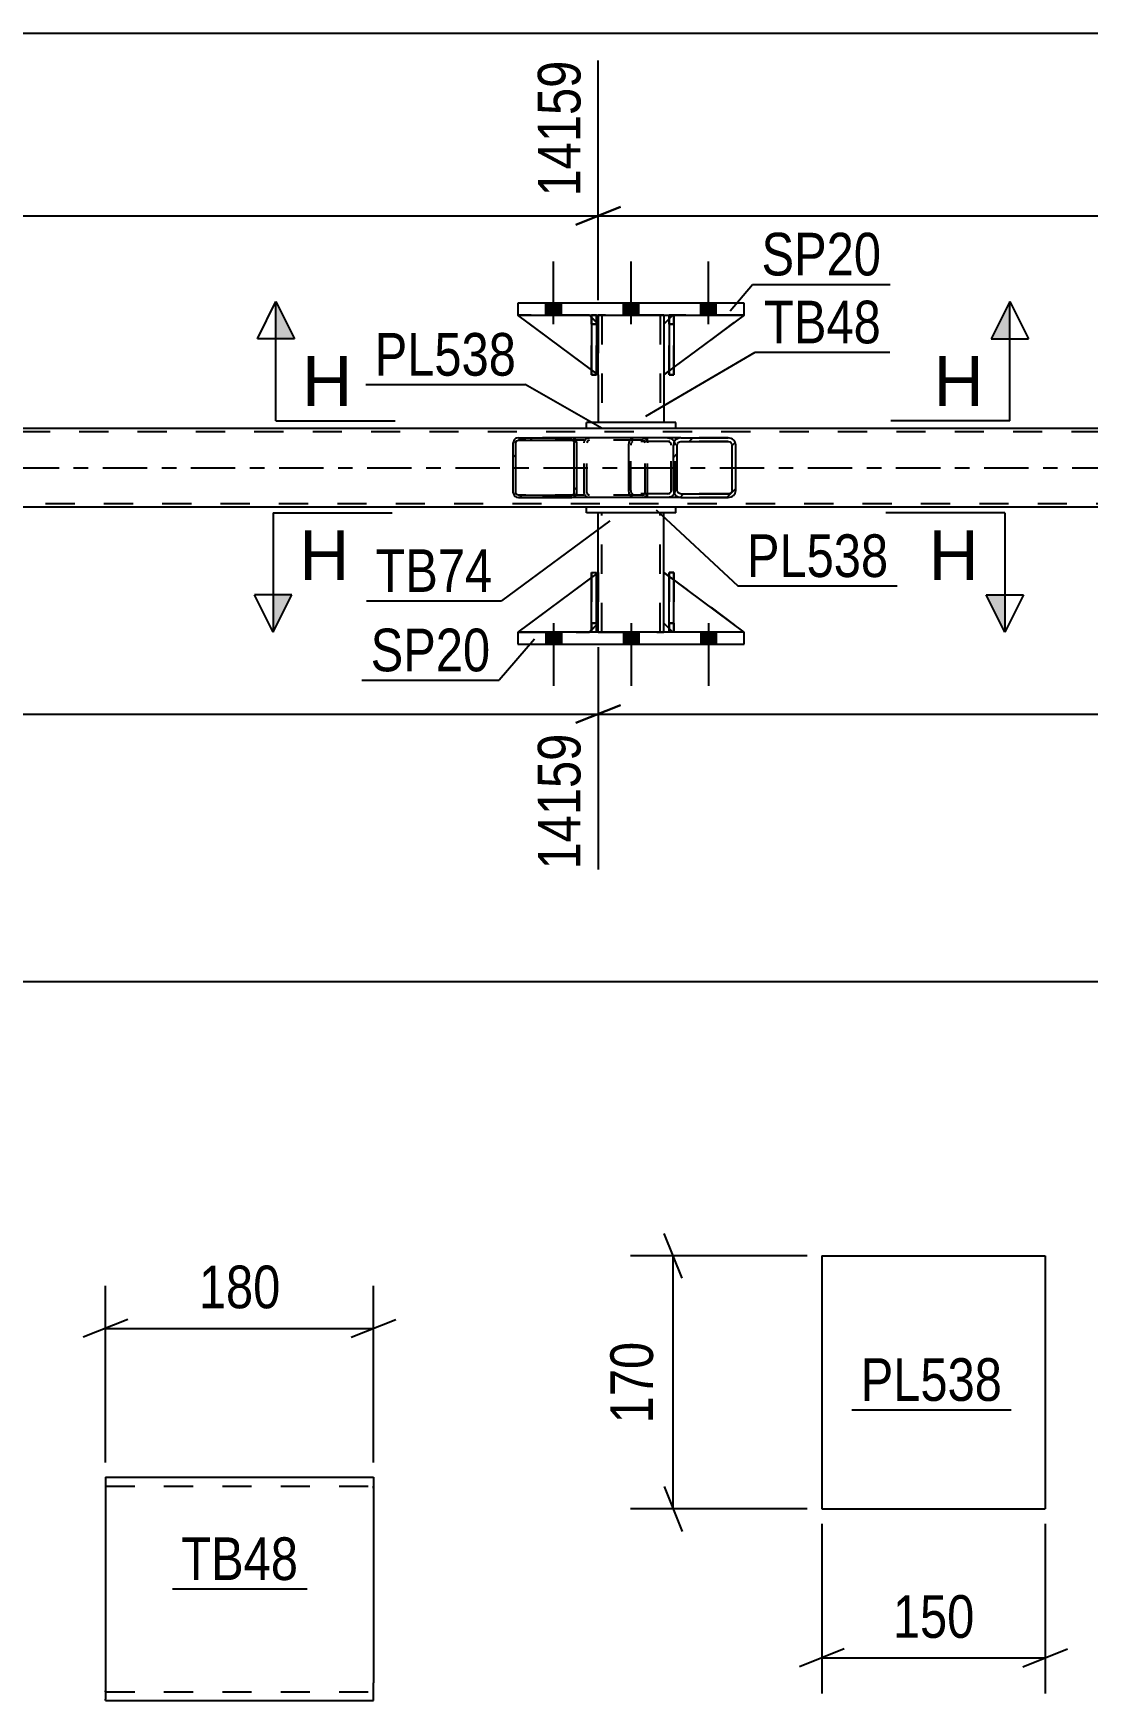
# Model space of a CAD drawing. Header units: millimetres. Extents: x 0 to 841, y 0 to 594.
# Drawn here: x 627.8 to 698.6, y 173 to 285 of the extents above; entities that cross this region are included whole.
import ezdxf

# ---------------------------------------------------------------- set-up
doc = ezdxf.new("R2010")
doc.units = ezdxf.units.MM
doc.linetypes.add('DXK_LINE_DOT2', pattern=[3.9198, 1.9599, -1.9599])
doc.linetypes.add('DXK_LINE_DOT3', pattern=[5.9187, 2.979, -0.9799, 0.9799, -0.9799])
doc.styles.add('Arial', font='ARIAL.TTF', dxfattribs={"height": 0.2})
doc.styles.add('Arial Narrow', font='ARIALN.TTF', dxfattribs={"height": 0.2})

# ---------------------------------------------------------------- blocks, each defined once
blk = doc.blocks.new('Part-318889761-4483 - 4349')
at = {"color": 7, "linetype": 'DXK_LINE_DOT2'}
for p, q in [((665.3, 248.75), (665.62, 248.75)), ((665.3, 245.35), (665.3, 248.75)), ((665.3, 248.75), (665.3, 244.75)), ((665.62, 248.75), (665.62, 245.35)), ((665.62, 244.75), (665.62, 248.66)), ((665.62, 245.35), (665.3, 245.35)), ((665.3, 244.75), (665.3, 245.35)), ((665.62, 245.35), (665.62, 244.75)), ((665.62, 244.75), (665.3, 244.75)), ((665.62, 244.75), (665.62, 244.75))]:
    blk.add_line(p, q, dxfattribs=at)
blk = doc.blocks.new('Part-318889761-4518 - 4349')
at = {"color": 7, "linetype": 'DXK_LINE_DOT2'}
for p, q in [((665.75, 262.03), (660.35, 266.03)), ((660.35, 266.03), (665.15, 266.03)), ((665.15, 266.03), (665.75, 265.43)), ((665.75, 265.43), (665.15, 266.03)), ((665.75, 265.43), (665.75, 262.03)), ((665.75, 265.43), (665.75, 265.43)), ((665.75, 265.43), (665.75, 262.03))]:
    blk.add_line(p, q, dxfattribs=at)
blk = doc.blocks.new('Bolt-318889761-4421 - 4349')
at = {"linetype": 'Continuous'}
for points in [[(663.27, 244.75), (662.23, 244.75), (662.23, 243.95), (663.27, 243.95)], [(663.27, 244.75), (662.23, 244.75), (662.23, 243.95), (663.27, 243.95)], [(663.27, 244.75), (662.23, 244.75), (662.23, 243.95), (663.27, 243.95)], [(668.47, 244.75), (667.43, 244.75), (667.43, 243.95), (668.47, 243.95)], [(668.47, 244.75), (667.43, 244.75), (667.43, 243.95), (668.47, 243.95)], [(673.67, 244.75), (672.63, 244.75), (672.63, 243.95), (673.67, 243.95)], [(673.67, 244.75), (672.63, 244.75), (672.63, 243.95), (673.67, 243.95)], [(673.67, 244.75), (672.63, 244.75), (672.63, 243.95), (673.67, 243.95)]]:
    blk.add_hatch(color=1, dxfattribs=at).paths.add_polyline_path(points)
at = {"color": 1, "linetype": 'Continuous'}
for p, q in [((662.75, 245.35), (662.75, 241.15)), ((662.75, 245.35), (662.75, 241.15)), ((662.75, 245.35), (662.75, 241.15)), ((667.95, 245.35), (667.95, 241.15)), ((667.95, 245.35), (667.95, 241.15)), ((673.15, 245.35), (673.15, 241.15)), ((673.15, 245.35), (673.15, 241.15)), ((673.15, 245.35), (673.15, 241.15)), ((662.23, 244.75), (662.23, 243.95)), ((662.23, 244.75), (662.23, 243.95)), ((662.23, 244.75), (662.23, 243.95)), ((663.27, 244.75), (663.27, 243.95)), ((663.27, 244.75), (663.27, 243.95)), ((663.27, 244.75), (663.27, 243.95)), ((667.43, 244.75), (667.43, 243.95)), ((667.43, 244.75), (667.43, 243.95)), ((668.47, 244.75), (668.47, 243.95)), ((668.47, 244.75), (668.47, 243.95)), ((672.63, 244.75), (672.63, 243.95)), ((672.63, 244.75), (672.63, 243.95)), ((672.63, 244.75), (672.63, 243.95)), ((673.67, 244.75), (673.67, 243.95)), ((673.67, 244.75), (673.67, 243.95)), ((673.67, 244.75), (673.67, 243.95))]:
    blk.add_line(p, q, dxfattribs=at)
blk = doc.blocks.new('Bolt-318889761-4422 - 4349')
at = {"linetype": 'Continuous'}
for points in [[(662.23, 266.03), (663.27, 266.03), (663.27, 266.83), (662.23, 266.83)], [(662.23, 266.03), (663.27, 266.03), (663.27, 266.83), (662.23, 266.83)], [(662.23, 266.03), (663.27, 266.03), (663.27, 266.83), (662.23, 266.83)], [(667.43, 266.03), (668.47, 266.03), (668.47, 266.83), (667.43, 266.83)], [(667.43, 266.03), (668.47, 266.03), (668.47, 266.83), (667.43, 266.83)], [(672.63, 266.03), (673.67, 266.03), (673.67, 266.83), (672.63, 266.83)], [(672.63, 266.03), (673.67, 266.03), (673.67, 266.83), (672.63, 266.83)], [(672.63, 266.03), (673.67, 266.03), (673.67, 266.83), (672.63, 266.83)]]:
    blk.add_hatch(color=1, dxfattribs=at).paths.add_polyline_path(points)
at = {"color": 1, "linetype": 'Continuous'}
for p, q in [((662.75, 265.43), (662.75, 269.63)), ((662.75, 265.43), (662.75, 269.63)), ((662.75, 265.43), (662.75, 269.63)), ((667.95, 265.43), (667.95, 269.63)), ((667.95, 265.43), (667.95, 269.63)), ((673.15, 265.43), (673.15, 269.63)), ((673.15, 265.43), (673.15, 269.63)), ((673.15, 265.43), (673.15, 269.63)), ((662.23, 266.03), (662.23, 266.83)), ((662.23, 266.03), (662.23, 266.83)), ((662.23, 266.03), (662.23, 266.83)), ((663.27, 266.03), (663.27, 266.83)), ((663.27, 266.03), (663.27, 266.83)), ((663.27, 266.03), (663.27, 266.83)), ((667.43, 266.03), (667.43, 266.83)), ((667.43, 266.03), (667.43, 266.83)), ((668.47, 266.03), (668.47, 266.83)), ((668.47, 266.03), (668.47, 266.83)), ((672.63, 266.03), (672.63, 266.83)), ((672.63, 266.03), (672.63, 266.83)), ((672.63, 266.03), (672.63, 266.83)), ((673.67, 266.03), (673.67, 266.83)), ((673.67, 266.03), (673.67, 266.83)), ((673.67, 266.03), (673.67, 266.83))]:
    blk.add_line(p, q, dxfattribs=at)
blk = doc.blocks.new('Part-318889761-4433 - 4349')
at = {"color": 7, "linetype": 'DXK_LINE_DOT2'}
for p, q in [((762.2, 258.19), (99.45, 258.19)), ((762.2, 258.43), (494.68, 258.43)), ((670.95, 258.43), (664.95, 258.43)), ((99.45, 253.39), (762.2, 253.39)), ((670.95, 253.15), (664.95, 253.15))]:
    blk.add_line(p, q, dxfattribs=at)
at = {"color": 2, "linetype": 'Continuous'}
for p, q in [((664.95, 258.43), (500.68, 258.43)), ((762.2, 258.43), (670.95, 258.43)), ((664.95, 253.15), (500.68, 253.15)), ((762.2, 253.15), (670.95, 253.15))]:
    blk.add_line(p, q, dxfattribs=at)
at = {"color": 7, "linetype": 'DXK_LINE_DOT3'}
blk.add_line((99.79, 255.79), (762.2, 255.79), dxfattribs=at)
blk = doc.blocks.new('Part-318889761-4499 - 4349')
at = {"color": 2, "linetype": 'Continuous'}
for p, q in [((665.75, 248.75), (665.75, 252.75)), ((670.15, 248.75), (670.15, 252.75)), ((665.75, 244.75), (665.75, 245.35)), ((670.15, 244.75), (670.15, 245.35))]:
    blk.add_line(p, q, dxfattribs=at)
at = {"color": 7, "linetype": 'DXK_LINE_DOT2'}
for p, q in [((670.15, 252.75), (665.75, 252.75)), ((665.99, 244.75), (665.99, 252.75)), ((669.91, 244.75), (669.91, 252.75)), ((665.75, 245.35), (665.75, 248.75)), ((670.15, 245.35), (670.15, 248.75)), ((665.75, 244.75), (670.15, 244.75))]:
    blk.add_line(p, q, dxfattribs=at)
blk = doc.blocks.new('Part-318889761-4471 - 4349')
at = {"color": 2, "linetype": 'Continuous'}
for p, q in [((660.35, 244.75), (660.35, 243.95)), ((675.55, 244.75), (660.35, 244.75)), ((675.55, 243.95), (675.55, 244.75)), ((660.35, 243.95), (675.55, 243.95))]:
    blk.add_line(p, q, dxfattribs=at)
blk = doc.blocks.new('Part-318889761-4476 - 4349')
at = {"color": 2, "linetype": 'Continuous'}
for p, q in [((675.55, 266.83), (660.35, 266.83)), ((660.35, 266.83), (660.35, 266.03)), ((675.55, 266.03), (675.55, 266.83)), ((660.35, 266.03), (675.55, 266.03))]:
    blk.add_line(p, q, dxfattribs=at)
blk = doc.blocks.new('Part-318889761-4477 - 4349')
at = {"color": 2, "linetype": 'Continuous'}
for p, q in [((670.15, 245.35), (670.15, 248.75)), ((670.5, 248.49), (670.15, 248.75)), ((675.54, 244.75), (670.82, 248.25)), ((670.5, 245), (670.15, 245.35))]:
    blk.add_line(p, q, dxfattribs=at)
at = {"color": 7, "linetype": 'DXK_LINE_DOT2'}
for p, q in [((670.82, 248.25), (670.5, 248.49)), ((670.75, 244.75), (670.5, 245)), ((675.55, 244.75), (670.75, 244.75)), ((675.54, 244.75), (675.55, 244.75)), ((675.55, 244.75), (675.54, 244.75))]:
    blk.add_line(p, q, dxfattribs=at)
blk = doc.blocks.new('Part-318889761-4542 - 4349')
at = {"color": 2, "linetype": 'Continuous'}
for p, q in [((670.95, 258.83), (664.95, 258.83)), ((664.95, 258.43), (664.95, 258.83)), ((670.95, 258.43), (670.95, 258.83)), ((670.95, 258.43), (664.95, 258.43))]:
    blk.add_line(p, q, dxfattribs=at)
blk = doc.blocks.new('Part-318889761-4478 - 4349')
at = {"color": 7, "linetype": 'DXK_LINE_DOT2'}
for p, q in [((670.15, 245.35), (670.15, 248.75)), ((670.15, 248.75), (675.55, 244.75)), ((670.75, 244.75), (670.15, 245.35)), ((675.55, 244.75), (670.75, 244.75))]:
    blk.add_line(p, q, dxfattribs=at)
blk = doc.blocks.new('Part-318889761-4479 - 4349')
at = {"color": 7, "linetype": 'DXK_LINE_DOT2'}
for p, q in [((665.62, 248.66), (665.3, 248.42)), ((665.75, 245.35), (665.75, 248.75)), ((665.75, 245.35), (665.15, 244.75)), ((665.62, 245.23), (665.3, 244.91)), ((660.35, 244.75), (665.15, 244.75))]:
    blk.add_line(p, q, dxfattribs=at)
at = {"color": 2, "linetype": 'Continuous'}
for p, q in [((665.75, 248.75), (665.62, 248.66)), ((665.75, 245.35), (665.75, 248.75)), ((665.3, 248.42), (660.35, 244.75)), ((665.75, 245.35), (665.62, 245.23)), ((665.75, 245.35), (665.75, 245.35)), ((665.3, 244.91), (665.15, 244.75))]:
    blk.add_line(p, q, dxfattribs=at)
blk = doc.blocks.new('Part-318889761-4480 - 4349')
at = {"color": 7, "linetype": 'DXK_LINE_DOT2'}
for p, q in [((665.75, 248.75), (660.35, 244.75)), ((665.75, 245.35), (665.75, 248.75)), ((665.75, 248.75), (665.75, 245.35)), ((665.15, 244.75), (665.75, 245.35)), ((665.75, 245.35), (665.15, 244.75)), ((665.75, 245.35), (665.75, 245.35)), ((660.35, 244.75), (665.15, 244.75))]:
    blk.add_line(p, q, dxfattribs=at)
blk = doc.blocks.new('Part-318889761-4481 - 4349')
at = {"color": 2, "linetype": 'Continuous'}
for p, q in [((665.3, 244.75), (665.3, 248.75)), ((665.3, 248.75), (665.62, 248.75)), ((665.62, 244.75), (665.62, 248.75)), ((665.3, 244.75), (665.3, 244.75)), ((665.62, 244.75), (665.3, 244.75))]:
    blk.add_line(p, q, dxfattribs=at)
at = {"color": 7, "linetype": 'DXK_LINE_DOT2'}
for p, q in [((665.3, 248.75), (665.3, 245.35)), ((665.62, 245.35), (665.62, 248.75)), ((665.3, 245.35), (665.3, 244.75)), ((665.3, 245.35), (665.62, 245.35)), ((665.62, 244.75), (665.62, 245.35)), ((665.62, 244.75), (665.62, 244.75))]:
    blk.add_line(p, q, dxfattribs=at)
blk = doc.blocks.new('Part-318889761-4482 - 4349')
at = {"color": 2, "linetype": 'Continuous'}
for p, q in [((670.5, 244.75), (670.5, 248.75)), ((670.5, 248.75), (670.82, 248.75)), ((670.82, 244.75), (670.82, 248.75)), ((670.5, 244.75), (670.5, 244.75)), ((670.82, 244.75), (670.5, 244.75))]:
    blk.add_line(p, q, dxfattribs=at)
at = {"color": 7, "linetype": 'DXK_LINE_DOT2'}
for p, q in [((670.5, 248.75), (670.5, 245.35)), ((670.82, 245.35), (670.82, 248.75)), ((670.5, 245.35), (670.5, 244.75)), ((670.5, 245.35), (670.82, 245.35)), ((670.82, 244.75), (670.82, 245.35)), ((670.82, 244.75), (670.82, 244.75))]:
    blk.add_line(p, q, dxfattribs=at)
blk = doc.blocks.new('Part-318889761-4484 - 4349')
at = {"color": 7, "linetype": 'DXK_LINE_DOT2'}
for p, q in [((670.82, 248.75), (670.5, 248.75)), ((670.5, 245.35), (670.5, 248.75)), ((670.5, 248.75), (670.5, 244.75)), ((670.82, 248.75), (670.82, 245.35)), ((670.82, 244.75), (670.82, 248.75)), ((670.82, 245.35), (670.5, 245.35)), ((670.5, 244.75), (670.5, 245.35)), ((670.82, 245.35), (670.82, 244.75)), ((670.82, 244.75), (670.5, 244.75)), ((670.82, 244.75), (670.82, 244.75))]:
    blk.add_line(p, q, dxfattribs=at)
blk = doc.blocks.new('Part-318889761-4514 - 4349')
at = {"color": 2, "linetype": 'Continuous'}
for p, q in [((670.95, 253.15), (664.95, 253.15)), ((664.95, 252.75), (664.95, 253.15)), ((670.95, 252.75), (670.95, 253.15)), ((670.95, 252.75), (664.95, 252.75))]:
    blk.add_line(p, q, dxfattribs=at)
blk = doc.blocks.new('Part-318889761-4515 - 4349')
at = {"color": 2, "linetype": 'Continuous'}
for p, q in [((670.5, 265.79), (670.15, 265.43)), ((670.15, 265.43), (670.15, 262.03)), ((675.55, 266.03), (670.82, 262.53)), ((670.5, 262.29), (670.15, 262.03))]:
    blk.add_line(p, q, dxfattribs=at)
at = {"color": 7, "linetype": 'DXK_LINE_DOT2'}
for p, q in [((670.75, 266.03), (670.5, 265.79)), ((675.55, 266.03), (670.75, 266.03)), ((670.82, 262.53), (670.5, 262.29))]:
    blk.add_line(p, q, dxfattribs=at)
blk = doc.blocks.new('Part-318889761-4516 - 4349')
at = {"color": 7, "linetype": 'DXK_LINE_DOT2'}
for p, q in [((670.75, 266.03), (670.15, 265.43)), ((670.15, 262.03), (675.55, 266.03)), ((670.15, 265.43), (670.15, 262.03)), ((675.55, 266.03), (670.75, 266.03))]:
    blk.add_line(p, q, dxfattribs=at)
blk = doc.blocks.new('Part-318889761-4517 - 4349')
at = {"color": 2, "linetype": 'Continuous'}
for p, q in [((665.3, 262.36), (660.35, 266.03)), ((665.3, 265.88), (665.15, 266.03)), ((665.75, 265.43), (665.62, 265.56)), ((665.75, 265.43), (665.75, 265.43)), ((665.75, 262.03), (665.75, 265.43)), ((665.62, 262.13), (665.75, 262.03)), ((665.75, 262.03), (665.75, 262.03))]:
    blk.add_line(p, q, dxfattribs=at)
at = {"color": 7, "linetype": 'DXK_LINE_DOT2'}
for p, q in [((665.15, 266.03), (660.35, 266.03)), ((665.15, 266.03), (665.75, 265.43)), ((665.62, 265.56), (665.3, 265.88)), ((665.75, 265.43), (665.75, 262.03)), ((665.62, 262.13), (665.3, 262.36))]:
    blk.add_line(p, q, dxfattribs=at)
blk = doc.blocks.new('Part-318889761-4519 - 4349')
at = {"color": 2, "linetype": 'Continuous'}
for p, q in [((665.62, 266.03), (665.3, 266.03)), ((665.3, 266.03), (665.3, 262.03)), ((665.62, 266.03), (665.62, 266.03)), ((665.62, 266.03), (665.62, 262.03)), ((665.62, 262.03), (665.3, 262.03))]:
    blk.add_line(p, q, dxfattribs=at)
at = {"color": 7, "linetype": 'DXK_LINE_DOT2'}
for p, q in [((665.3, 265.43), (665.3, 266.03)), ((665.62, 265.43), (665.3, 265.43)), ((665.3, 265.43), (665.3, 262.03)), ((665.62, 265.43), (665.62, 266.03)), ((665.62, 266.03), (665.62, 266.03)), ((665.62, 262.03), (665.62, 265.43))]:
    blk.add_line(p, q, dxfattribs=at)
blk = doc.blocks.new('Part-318889761-4520 - 4349')
at = {"color": 2, "linetype": 'Continuous'}
for p, q in [((670.82, 266.03), (670.5, 266.03)), ((670.5, 266.03), (670.5, 262.03)), ((670.82, 266.03), (670.82, 266.03)), ((670.82, 266.03), (670.82, 262.03)), ((670.82, 262.03), (670.5, 262.03))]:
    blk.add_line(p, q, dxfattribs=at)
at = {"color": 7, "linetype": 'DXK_LINE_DOT2'}
for p, q in [((670.5, 265.43), (670.5, 266.03)), ((670.82, 265.43), (670.5, 265.43)), ((670.5, 265.43), (670.5, 262.03)), ((670.82, 265.43), (670.82, 266.03)), ((670.82, 266.03), (670.82, 266.03)), ((670.82, 262.03), (670.82, 265.43))]:
    blk.add_line(p, q, dxfattribs=at)
blk = doc.blocks.new('Part-318889761-4521 - 4349')
at = {"color": 7, "linetype": 'DXK_LINE_DOT2'}
for p, q in [((665.3, 265.43), (665.3, 266.03)), ((665.3, 266.03), (665.3, 266.03)), ((665.3, 266.03), (665.3, 262.03)), ((665.62, 266.03), (665.3, 266.03)), ((665.3, 262.03), (665.3, 265.43)), ((665.3, 265.43), (665.62, 265.43)), ((665.62, 265.43), (665.62, 266.03)), ((665.62, 262.03), (665.62, 266.03)), ((665.62, 265.43), (665.62, 262.03)), ((665.3, 262.03), (665.62, 262.03))]:
    blk.add_line(p, q, dxfattribs=at)
blk = doc.blocks.new('Part-318889761-4522 - 4349')
at = {"color": 7, "linetype": 'DXK_LINE_DOT2'}
for p, q in [((670.5, 265.43), (670.5, 266.03)), ((670.5, 266.03), (670.5, 266.03)), ((670.5, 266.03), (670.5, 262.03)), ((670.82, 266.03), (670.5, 266.03)), ((670.5, 262.03), (670.5, 265.43)), ((670.5, 265.43), (670.82, 265.43)), ((670.82, 265.43), (670.82, 266.03)), ((670.82, 262.03), (670.82, 266.03)), ((670.82, 265.43), (670.82, 262.03)), ((670.5, 262.03), (670.82, 262.03))]:
    blk.add_line(p, q, dxfattribs=at)
blk = doc.blocks.new('Part-318889761-4537 - 4349')
at = {"color": 2, "linetype": 'Continuous'}
for p, q in [((665.75, 266.03), (665.75, 265.43)), ((670.15, 266.03), (670.15, 265.43)), ((665.75, 262.03), (665.75, 258.83)), ((670.15, 262.03), (670.15, 258.83))]:
    blk.add_line(p, q, dxfattribs=at)
at = {"color": 7, "linetype": 'DXK_LINE_DOT2'}
for p, q in [((670.15, 266.03), (665.75, 266.03)), ((665.75, 265.43), (665.75, 262.03)), ((665.99, 266.03), (665.99, 258.83)), ((669.91, 266.03), (669.91, 258.83)), ((670.15, 265.43), (670.15, 262.03)), ((670.15, 258.83), (665.75, 258.83))]:
    blk.add_line(p, q, dxfattribs=at)
blk = doc.blocks.new('Part-318889761-4644 - 4349')
at = {"linetype": 'Continuous'}
h = blk.add_hatch(dxfattribs=at)
h.set_pattern_fill('', scale=0.7, style=0, pattern_type=0)
h.set_pattern_definition([(45, (674.9441, 257.496), (-1.57154, 1.57154), [])])
h.paths.add_polyline_path([(674.98, 257.31), (674.94, 257.5), (674.84, 257.65), (674.67, 257.76), (674.48, 257.79), (671.3, 257.79), (671.1, 257.76), (670.94, 257.65), (670.83, 257.5), (670.79, 257.31), (670.79, 254.27), (670.83, 254.09), (670.94, 253.93), (671.1, 253.83), (671.3, 253.79), (674.48, 253.79), (674.67, 253.83), (674.84, 253.93), (674.94, 254.09), (674.98, 254.27)])
h.paths.add_polyline_path([(674.71, 254.18), (674.66, 254.1), (674.58, 254.05), (674.48, 254.03), (671.3, 254.03), (671.2, 254.05), (671.12, 254.1), (671.06, 254.18), (671.04, 254.27), (671.04, 257.31), (671.06, 257.4), (671.12, 257.48), (671.2, 257.53), (671.3, 257.55), (674.48, 257.55), (674.58, 257.53), (674.66, 257.48), (674.71, 257.4), (674.73, 257.31), (674.73, 254.27)])
at = {"color": 2, "linetype": 'Continuous'}
for p, q in [((667.82, 257.5), (667.88, 257.65)), ((667.88, 257.65), (667.97, 257.76)), ((667.97, 257.76), (668.07, 257.79)), ((671.3, 257.79), (668.07, 257.79)), ((671.3, 257.79), (671.1, 257.76)), ((671.12, 257.48), (671.2, 257.53)), ((671.2, 257.53), (671.3, 257.55)), ((671.3, 257.79), (674.48, 257.79)), ((671.3, 257.55), (674.48, 257.55)), ((674.67, 257.76), (674.48, 257.79)), ((674.48, 257.55), (674.58, 257.53)), ((674.58, 257.53), (674.66, 257.48)), ((667.8, 257.31), (667.82, 257.5)), ((667.8, 254.27), (667.8, 257.31)), ((670.83, 257.5), (670.79, 257.31)), ((670.79, 254.27), (670.79, 257.31)), ((671.04, 257.31), (671.06, 257.4)), ((671.04, 254.27), (671.04, 257.31)), ((671.06, 257.4), (671.12, 257.48)), ((674.66, 257.48), (674.71, 257.4)), ((674.71, 257.4), (674.73, 257.31)), ((674.73, 254.27), (674.73, 257.31)), ((674.98, 257.31), (674.94, 257.5)), ((674.98, 254.27), (674.98, 257.31)), ((667.82, 254.09), (667.8, 254.27)), ((670.79, 254.27), (670.83, 254.09)), ((671.06, 254.18), (671.04, 254.27)), ((671.12, 254.1), (671.06, 254.18)), ((674.71, 254.18), (674.66, 254.1)), ((674.73, 254.27), (674.71, 254.18)), ((674.94, 254.09), (674.98, 254.27)), ((667.88, 253.93), (667.82, 254.09)), ((667.97, 253.83), (667.88, 253.93)), ((668.07, 253.79), (667.97, 253.83)), ((671.3, 253.79), (668.07, 253.79)), ((671.1, 253.83), (671.3, 253.79)), ((671.2, 254.05), (671.12, 254.1)), ((671.3, 254.03), (671.2, 254.05)), ((671.3, 254.03), (674.48, 254.03)), ((671.3, 253.79), (674.48, 253.79)), ((674.58, 254.05), (674.48, 254.03)), ((674.48, 253.79), (674.67, 253.83)), ((674.66, 254.1), (674.58, 254.05))]:
    blk.add_line(p, q, dxfattribs=at)
at = {"color": 7, "linetype": 'DXK_LINE_DOT2'}
for p, q in [((668.02, 257.53), (667.97, 257.48)), ((668.07, 257.55), (668.02, 257.53)), ((674.48, 257.55), (668.07, 257.55)), ((669.06, 257.55), (669.06, 257.79)), ((670.4, 257.79), (670.6, 257.76)), ((670.5, 257.53), (670.4, 257.55)), ((670.58, 257.48), (670.5, 257.53)), ((674.48, 257.79), (671.3, 257.79)), ((667.94, 257.4), (667.93, 257.31)), ((667.93, 254.27), (667.93, 257.31)), ((667.97, 257.48), (667.94, 257.4)), ((670.64, 257.4), (670.58, 257.48)), ((670.65, 257.31), (670.64, 257.4)), ((670.65, 254.27), (670.65, 257.31)), ((670.87, 257.5), (670.91, 257.31)), ((670.91, 254.27), (670.91, 257.31)), ((667.93, 254.27), (667.94, 254.18)), ((667.94, 254.18), (667.97, 254.1)), ((670.58, 254.1), (670.64, 254.18)), ((670.64, 254.18), (670.65, 254.27)), ((670.91, 254.27), (670.87, 254.09)), ((667.97, 254.1), (668.02, 254.05)), ((668.02, 254.05), (668.07, 254.03)), ((674.48, 254.03), (668.07, 254.03)), ((669.06, 253.79), (669.06, 254.03)), ((670.4, 254.03), (670.5, 254.05)), ((670.6, 253.83), (670.4, 253.79)), ((670.5, 254.05), (670.58, 254.1)), ((674.48, 253.79), (671.3, 253.79))]:
    blk.add_line(p, q, dxfattribs=at)
for centre, start, end in [((670.42, 257.3), 23.8495, 68.806), ((670.42, 254.29), 291.194, 336.1505)]:
    blk.add_arc(centre, 0.492, start, end, dxfattribs=at)
at = {"color": 2, "linetype": 'Continuous'}
for centre, start, end in [((671.28, 257.3), 111.1941, 156.1505), ((674.49, 257.3), 23.8495, 68.8059), ((671.28, 254.29), 203.8495, 248.8059), ((674.49, 254.29), 291.1941, 336.1505)]:
    blk.add_arc(centre, 0.492, start, end, dxfattribs=at)
blk = doc.blocks.new('Part-318889761-4650 - 4349')
at = {"linetype": 'Continuous'}
h = blk.add_hatch(dxfattribs=at)
h.set_pattern_fill('', scale=0.7, style=0, pattern_type=0)
h.set_pattern_definition([(45, (664.2755, 257.5947), (-1.57154, 1.57154), [])])
h.paths.add_polyline_path([(664.3, 257.47), (664.28, 257.59), (664.2, 257.7), (664.09, 257.77), (663.96, 257.79), (660.39, 257.79), (660.25, 257.77), (660.14, 257.7), (660.07, 257.59), (660.04, 257.47), (660.04, 254.11), (660.07, 253.99), (660.14, 253.89), (660.25, 253.82), (660.39, 253.79), (663.96, 253.79), (664.09, 253.82), (664.2, 253.89), (664.28, 253.99), (664.3, 254.11)])
h.paths.add_polyline_path([(664.12, 254.05), (664.08, 254), (664.03, 253.96), (663.96, 253.95), (660.39, 253.95), (660.32, 253.96), (660.26, 254), (660.23, 254.05), (660.22, 254.11), (660.22, 257.47), (660.23, 257.53), (660.26, 257.59), (660.32, 257.62), (660.39, 257.63), (663.96, 257.63), (664.03, 257.62), (664.08, 257.59), (664.12, 257.53), (664.13, 257.47), (664.13, 254.11)])
at = {"color": 2, "linetype": 'Continuous'}
for p, q in [((660.07, 257.59), (660.04, 257.47)), ((660.22, 257.47), (660.23, 257.53)), ((660.23, 257.53), (660.26, 257.59)), ((660.39, 257.79), (660.25, 257.77)), ((660.26, 257.59), (660.32, 257.62)), ((660.32, 257.62), (660.39, 257.63)), ((660.39, 257.79), (663.96, 257.79)), ((660.39, 257.63), (663.96, 257.63)), ((668.07, 257.79), (663.96, 257.79)), ((664.09, 257.77), (663.96, 257.79)), ((663.96, 257.63), (664.03, 257.62)), ((664.03, 257.62), (664.08, 257.59)), ((664.08, 257.59), (664.12, 257.53)), ((664.12, 257.53), (664.13, 257.47)), ((664.3, 257.47), (664.28, 257.59)), ((660.04, 254.11), (660.04, 257.47)), ((660.22, 254.11), (660.22, 257.47)), ((664.13, 254.11), (664.13, 257.47)), ((664.3, 254.11), (664.3, 257.47)), ((660.04, 254.11), (660.07, 253.99)), ((660.23, 254.05), (660.22, 254.11)), ((660.26, 254), (660.23, 254.05)), ((660.25, 253.82), (660.39, 253.79)), ((660.32, 253.96), (660.26, 254)), ((660.39, 253.95), (660.32, 253.96)), ((660.39, 253.95), (663.96, 253.95)), ((660.39, 253.79), (663.96, 253.79)), ((664.03, 253.96), (663.96, 253.95)), ((663.96, 253.79), (664.09, 253.82)), ((668.07, 253.79), (663.96, 253.79)), ((664.08, 254), (664.03, 253.96)), ((664.12, 254.05), (664.08, 254)), ((664.13, 254.11), (664.12, 254.05)), ((664.28, 253.99), (664.3, 254.11))]:
    blk.add_line(p, q, dxfattribs=at)
at = {"color": 7, "linetype": 'DXK_LINE_DOT2'}
for p, q in [((663.96, 257.79), (660.39, 257.79)), ((668.72, 257.63), (660.39, 257.63)), ((664.8, 257.47), (664.83, 257.59)), ((664.99, 257.53), (664.97, 257.47)), ((665.02, 257.59), (664.99, 257.53)), ((665.01, 257.77), (665.15, 257.79)), ((665.08, 257.62), (665.02, 257.59)), ((665.15, 257.63), (665.08, 257.62)), ((668.72, 257.79), (668.07, 257.79)), ((668.72, 257.79), (668.85, 257.77)), ((668.79, 257.62), (668.72, 257.63)), ((668.84, 257.59), (668.79, 257.62)), ((668.88, 257.53), (668.84, 257.59)), ((668.89, 257.47), (668.88, 257.53)), ((669.04, 257.59), (669.06, 257.47)), ((664.8, 254.11), (664.8, 257.47)), ((664.97, 254.11), (664.97, 257.47)), ((668.89, 254.11), (668.89, 257.47)), ((669.06, 254.11), (669.06, 257.47)), ((668.72, 253.95), (660.39, 253.95)), ((663.96, 253.79), (660.39, 253.79)), ((664.83, 253.99), (664.8, 254.11)), ((664.97, 254.11), (664.99, 254.05)), ((664.99, 254.05), (665.02, 254)), ((665.15, 253.79), (665.01, 253.82)), ((665.02, 254), (665.04, 253.99)), ((665.04, 253.99), (665.08, 253.96)), ((665.08, 253.96), (665.15, 253.95)), ((668.72, 253.79), (668.07, 253.79)), ((668.72, 253.95), (668.79, 253.96)), ((668.85, 253.82), (668.72, 253.79)), ((668.79, 253.96), (668.84, 254)), ((668.84, 254), (668.88, 254.05)), ((668.88, 254.05), (668.89, 254.11)), ((669.06, 254.09), (669.04, 253.99)), ((669.06, 254.11), (669.06, 254.09))]:
    blk.add_line(p, q, dxfattribs=at)
at = {"color": 2, "linetype": 'Continuous'}
for centre, start, end in [((660.37, 257.46), 110.7583, 155.68), ((663.97, 257.46), 24.32, 69.2417), ((660.37, 254.13), 204.32, 249.2417), ((663.97, 254.13), 290.7583, 335.68)]:
    blk.add_arc(centre, 0.331, start, end, dxfattribs=at)
at = {"color": 7, "linetype": 'DXK_LINE_DOT2'}
for centre, start, end in [((665.13, 257.46), 110.7583, 155.6801), ((668.73, 257.46), 24.3199, 69.2417), ((665.13, 254.13), 204.3199, 249.2417), ((668.73, 254.13), 290.7583, 335.6801)]:
    blk.add_arc(centre, 0.331, start, end, dxfattribs=at)
blk = doc.blocks.new('Part-318889761-7111 - 7107')
at = {"color": 2, "linetype": 'Continuous'}
for p, q in [((680.77, 202.87), (680.77, 185.87)), ((680.77, 202.87), (695.77, 202.87)), ((695.77, 202.87), (695.77, 185.87)), ((680.77, 185.87), (695.77, 185.87))]:
    blk.add_line(p, q, dxfattribs=at)
blk = doc.blocks.new('Part-318889761-7143 - 7138')
at = {"color": 2, "linetype": 'Continuous'}
for p, q in [((632.66, 188), (632.66, 188)), ((632.66, 188), (650.66, 188)), ((632.66, 188), (632.66, 173.09)), ((650.66, 188), (650.66, 188)), ((650.66, 188), (650.66, 174.2)), ((650.66, 173), (650.66, 174.2)), ((632.66, 173), (632.66, 173.09)), ((632.66, 173), (632.66, 173)), ((632.66, 173), (650.66, 173)), ((650.66, 173), (650.66, 173))]:
    blk.add_line(p, q, dxfattribs=at)
at = {"color": 7, "linetype": 'DXK_LINE_DOT2'}
for p, q in [((632.66, 188), (650.66, 188)), ((632.66, 188), (632.66, 188)), ((632.66, 187.4), (632.66, 187.4)), ((632.66, 187.4), (650.66, 187.4)), ((632.66, 187.4), (650.66, 187.4)), ((650.66, 188), (650.66, 188)), ((650.66, 187.91), (650.66, 187.91)), ((650.66, 187.65), (650.66, 187.65)), ((650.66, 187.4), (650.66, 187.4)), ((650.66, 187.35), (650.66, 187.4)), ((650.66, 187.4), (650.66, 187.35)), ((650.66, 187.26), (650.66, 187.35)), ((650.66, 187.35), (650.66, 187.26)), ((650.66, 187.26), (650.66, 187.26)), ((632.66, 186.8), (632.66, 186.8)), ((632.66, 186.8), (632.66, 186.8)), ((650.66, 186.8), (650.66, 186.8)), ((650.66, 186.8), (650.66, 186.8)), ((632.66, 173.6), (632.66, 173.65)), ((632.66, 173.6), (632.66, 173.6)), ((632.66, 173.6), (650.66, 173.6)), ((632.66, 173.6), (650.66, 173.6)), ((650.66, 173.65), (650.66, 173.97)), ((650.66, 173.6), (650.66, 173.65)), ((650.66, 173.6), (650.66, 173.6)), ((632.66, 173), (650.66, 173))]:
    blk.add_line(p, q, dxfattribs=at)
blk = doc.blocks.new('StraightDimension-318889761-34779 - 4349')
at = {"color": 7, "linetype": 'Continuous'}
blk.add_line((98.78, 284.96), (770.82, 284.96), dxfattribs=at)
blk = doc.blocks.new('StraightDimension-318889761-38121 - 4349')
at = {"color": 7, "linetype": 'Continuous'}
for p, q in [((770.82, 252.15), (770.82, 228.81)), ((665.75, 243.75), (665.75, 228.81)), ((667.25, 239.85), (664.25, 238.65)), ((769.32, 238.65), (772.32, 239.85)), ((665.75, 239.25), (770.82, 239.25))]:
    blk.add_line(p, q, dxfattribs=at)
at = {"color": 0}
blk.add_wipeout([(722.54, 240), (722.54, 244.2), (714.02, 244.2), (714.02, 240)], dxfattribs=at)
at = {"color": 3, "style": 'Arial Narrow'}
blk.add_text('3895', height=2.863, dxfattribs=at).set_placement((714.62, 240.6))
at = {"color": 0, "linetype": 'Continuous'}
blk.add_wipeout([(770.22, 238.55), (766.02, 238.55), (766.02, 228.21), (770.22, 228.21)], dxfattribs=at)
at = {"color": 3, "linetype": 'Continuous', "style": 'Arial Narrow'}
blk.add_text('18054', height=2.863, rotation=90.0002, dxfattribs=at).set_placement((769.62, 228.81))
blk = doc.blocks.new('StraightDimension-318889761-4704 - 4349')
at = {"color": 7, "linetype": 'Continuous'}
blk.add_line((98.15, 221.29), (771.46, 221.29), dxfattribs=at)
blk = doc.blocks.new('StraightDimension-318889761-38033 - 4349')
at = {"color": 7, "linetype": 'Continuous'}
for p, q in [((665.75, 267.03), (665.75, 283.14)), ((770.82, 259.43), (770.82, 283.14)), ((667.25, 273.3), (664.25, 272.1)), ((769.32, 272.1), (772.32, 273.3)), ((665.75, 272.7), (770.82, 272.7))]:
    blk.add_line(p, q, dxfattribs=at)
at = {"color": 0}
blk.add_wipeout([(722.54, 273.45), (722.54, 277.65), (714.02, 277.65), (714.02, 273.45)], dxfattribs=at)
at = {"color": 3, "style": 'Arial Narrow'}
blk.add_text('3895', height=2.863, dxfattribs=at).set_placement((714.62, 274.05))
at = {"color": 0, "linetype": 'Continuous'}
blk.add_wipeout([(770.22, 283.74), (766.02, 283.74), (766.02, 273.4), (770.22, 273.4)], dxfattribs=at)
at = {"color": 3, "linetype": 'Continuous', "style": 'Arial Narrow'}
blk.add_text('18054', height=2.863, rotation=90.0002, dxfattribs=at).set_placement((769.62, 274))
blk = doc.blocks.new('StraightDimension-318889761-38034 - 4349')
at = {"color": 7, "linetype": 'Continuous'}
for p, q in [((665.75, 267.03), (665.75, 283.14)), ((664.25, 272.1), (667.25, 273.3)), ((495.48, 272.7), (665.75, 272.7))]:
    blk.add_line(p, q, dxfattribs=at)
at = {"color": 0, "linetype": 'Continuous'}
blk.add_wipeout([(665.15, 283.74), (660.95, 283.74), (660.95, 273.4), (665.15, 273.4)], dxfattribs=at)
at = {"color": 3, "linetype": 'Continuous', "style": 'Arial Narrow'}
blk.add_text('14159', height=2.863, rotation=90.0002, dxfattribs=at).set_placement((664.55, 274))
blk = doc.blocks.new('StraightDimension-318889761-38122 - 4349')
at = {"color": 7, "linetype": 'Continuous'}
for p, q in [((665.75, 243.75), (665.75, 228.81)), ((664.25, 238.65), (667.25, 239.85)), ((495.48, 239.25), (665.75, 239.25))]:
    blk.add_line(p, q, dxfattribs=at)
at = {"color": 0, "linetype": 'Continuous'}
blk.add_wipeout([(665.15, 238.55), (660.95, 238.55), (660.95, 228.21), (665.15, 228.21)], dxfattribs=at)
at = {"color": 3, "linetype": 'Continuous', "style": 'Arial Narrow'}
blk.add_text('14159', height=2.863, rotation=90.0002, dxfattribs=at).set_placement((664.55, 228.81))
blk = doc.blocks.new('StraightDimension-318889761-7113 - 7107')
at = {"color": 7, "linetype": 'Continuous'}
for p, q in [((671.37, 201.37), (670.17, 204.37)), ((679.77, 202.87), (667.92, 202.87)), ((670.77, 185.87), (670.77, 202.87)), ((670.17, 187.37), (671.37, 184.37)), ((679.77, 185.87), (667.92, 185.87))]:
    blk.add_line(p, q, dxfattribs=at)
at = {"color": 0}
blk.add_wipeout([(670.02, 197.71), (665.82, 197.71), (665.82, 191.02), (670.02, 191.02)], dxfattribs=at)
at = {"color": 3, "style": 'Arial Narrow'}
blk.add_text('170', height=2.863, rotation=90.0002, dxfattribs=at).set_placement((669.42, 191.62))
blk = doc.blocks.new('StraightDimension-318889761-7124 - 7107')
at = {"color": 7, "linetype": 'Continuous'}
for p, q in [((680.77, 184.87), (680.77, 173.47)), ((695.77, 184.87), (695.77, 173.47)), ((682.27, 176.47), (679.27, 175.27)), ((680.77, 175.87), (695.77, 175.87)), ((694.27, 175.27), (697.27, 176.47))]:
    blk.add_line(p, q, dxfattribs=at)
at = {"color": 0}
blk.add_wipeout([(691.61, 176.62), (691.61, 180.82), (684.93, 180.82), (684.93, 176.62)], dxfattribs=at)
at = {"color": 3, "style": 'Arial Narrow'}
blk.add_text('150', height=2.863, dxfattribs=at).set_placement((685.53, 177.22))
blk = doc.blocks.new('StraightDimension-318889761-7145 - 7138')
at = {"color": 7, "linetype": 'Continuous'}
for p, q in [((632.66, 189), (632.66, 200.85)), ((650.66, 189), (650.66, 200.85)), ((634.16, 198.6), (631.16, 197.4)), ((649.16, 197.4), (652.16, 198.6)), ((632.66, 198), (650.66, 198))]:
    blk.add_line(p, q, dxfattribs=at)
at = {"color": 0}
blk.add_wipeout([(645.01, 198.75), (645.01, 202.95), (638.32, 202.95), (638.32, 198.75)], dxfattribs=at)
at = {"color": 3, "style": 'Arial Narrow'}
blk.add_text('180', height=2.863, dxfattribs=at).set_placement((638.92, 199.35))
blk = doc.blocks.new('SectionMark-318889761-4806 - 4349')
at = {"linetype": 'Continuous'}
for points in [[(645.35, 264.44), (644.1, 264.44), (644.1, 266.94)], [(693.39, 264.44), (692.14, 264.44), (693.39, 266.94)]]:
    blk.add_hatch(color=6, dxfattribs=at).paths.add_polyline_path(points)
at = {"color": 6, "linetype": 'Continuous'}
for p, q in [((642.85, 264.44), (644.1, 266.94)), ((644.1, 258.94), (644.1, 266.94)), ((644.1, 266.94), (645.35, 264.44)), ((693.39, 266.94), (692.14, 264.44)), ((693.39, 258.94), (693.39, 266.94)), ((693.39, 266.94), (694.64, 264.44)), ((645.35, 264.44), (642.85, 264.44)), ((692.14, 264.44), (694.64, 264.44)), ((644.1, 258.94), (652.1, 258.94)), ((693.39, 258.94), (685.39, 258.94))]:
    blk.add_line(p, q, dxfattribs=at)
at = {"color": 0, "linetype": 'Continuous'}
for points in [[(649.22, 259.94), (649.22, 263.44), (645.85, 263.44), (645.85, 259.94)], [(691.64, 259.94), (691.64, 263.44), (688.27, 263.44), (688.27, 259.94)]]:
    blk.add_wipeout(points, dxfattribs=at)
at = {"color": 3, "linetype": 'Continuous', "style": 'Arial'}
for p in [(645.85, 259.94), (688.27, 259.94)]:
    blk.add_text('H', height=3.34, dxfattribs=at).set_placement(p)
blk = doc.blocks.new('SectionMark-318889761-4804 - 4349')
at = {"linetype": 'Continuous'}
for points in [[(643.91, 247.25), (645.16, 247.25), (643.91, 244.75)], [(691.8, 247.25), (693.05, 247.25), (693.05, 244.75)]]:
    blk.add_hatch(color=6, dxfattribs=at).paths.add_polyline_path(points)
at = {"color": 6, "linetype": 'Continuous'}
for p, q in [((643.91, 252.75), (651.91, 252.75)), ((643.91, 252.75), (643.91, 244.75)), ((693.05, 252.75), (685.05, 252.75)), ((693.05, 252.75), (693.05, 244.75)), ((643.91, 244.75), (642.66, 247.25)), ((645.16, 247.25), (642.66, 247.25)), ((643.91, 244.75), (645.16, 247.25)), ((691.8, 247.25), (694.3, 247.25)), ((693.05, 244.75), (691.8, 247.25)), ((694.3, 247.25), (693.05, 244.75))]:
    blk.add_line(p, q, dxfattribs=at)
at = {"color": 0, "linetype": 'Continuous'}
for points in [[(649.03, 248.25), (649.03, 251.75), (645.66, 251.75), (645.66, 248.25)], [(691.3, 248.25), (691.3, 251.75), (687.93, 251.75), (687.93, 248.25)]]:
    blk.add_wipeout(points, dxfattribs=at)
at = {"color": 3, "linetype": 'Continuous', "style": 'Arial'}
for p in [(645.66, 248.25), (687.93, 248.25)]:
    blk.add_text('H', height=3.34, dxfattribs=at).set_placement(p)
blk = doc.blocks.new('Mark-318889761-4467 - 4349')
at = {"color": 30, "linetype": 'Continuous'}
for p in [(661.47, 244.27), (649.86, 241.52)]:
    blk.add_line(p, (659.1, 241.52), dxfattribs=at)
at = {"color": 0}
blk.add_wipeout([(658.5, 242.12), (658.5, 245.12), (650.46, 245.12), (650.46, 242.12)], dxfattribs=at)
blk.add_wipeout([(658.5, 242.12), (658.5, 245.12), (650.46, 245.12), (650.46, 242.12)], dxfattribs=at)
at = {"color": 3, "style": 'Arial Narrow'}
blk.add_text('SP20', height=2.863, dxfattribs=at).set_placement((650.46, 242.12))
blk = doc.blocks.new('Mark-318889761-4472 - 4349')
at = {"color": 30, "linetype": 'Continuous'}
for p, q in [((674.61, 266.32), (676.11, 268.1)), ((676.11, 268.1), (685.35, 268.1))]:
    blk.add_line(p, q, dxfattribs=at)
at = {"color": 0}
blk.add_wipeout([(684.75, 268.7), (684.75, 271.7), (676.71, 271.7), (676.71, 268.7)], dxfattribs=at)
blk.add_wipeout([(684.75, 268.7), (684.75, 271.7), (676.71, 271.7), (676.71, 268.7)], dxfattribs=at)
at = {"color": 3, "style": 'Arial Narrow'}
blk.add_text('SP20', height=2.863, dxfattribs=at).set_placement((676.71, 268.7))
blk = doc.blocks.new('Mark-318889761-4495 - 4349')
at = {"color": 30, "linetype": 'Continuous'}
for p in [(666.52, 252.23), (650.18, 246.85)]:
    blk.add_line(p, (659.24, 246.85), dxfattribs=at)
at = {"color": 0}
blk.add_wipeout([(658.64, 247.45), (658.64, 250.45), (650.78, 250.45), (650.78, 247.45)], dxfattribs=at)
blk.add_wipeout([(658.64, 247.45), (658.64, 250.45), (650.78, 250.45), (650.78, 247.45)], dxfattribs=at)
at = {"color": 3, "style": 'Arial Narrow'}
blk.add_text('TB74', height=2.863, dxfattribs=at).set_placement((650.78, 247.45))
blk = doc.blocks.new('Mark-318889761-4510 - 4349')
at = {"color": 30, "linetype": 'Continuous'}
for p, q in [((669.64, 252.95), (675.13, 247.85)), ((675.13, 247.85), (685.83, 247.85))]:
    blk.add_line(p, q, dxfattribs=at)
at = {"color": 0}
blk.add_wipeout([(685.23, 248.45), (685.23, 251.45), (675.73, 251.45), (675.73, 248.45)], dxfattribs=at)
blk.add_wipeout([(685.23, 248.45), (685.23, 251.45), (675.73, 251.45), (675.73, 248.45)], dxfattribs=at)
at = {"color": 3, "style": 'Arial Narrow'}
blk.add_text('PL538', height=2.863, dxfattribs=at).set_placement((675.73, 248.45))
blk = doc.blocks.new('Mark-318889761-4533 - 4349')
at = {"color": 30, "linetype": 'Continuous'}
for p, q in [((668.95, 259.26), (676.28, 263.54)), ((676.28, 263.54), (685.33, 263.54))]:
    blk.add_line(p, q, dxfattribs=at)
at = {"color": 0}
blk.add_wipeout([(684.73, 264.14), (684.73, 267.14), (676.88, 267.14), (676.88, 264.14)], dxfattribs=at)
blk.add_wipeout([(684.73, 264.14), (684.73, 267.14), (676.88, 267.14), (676.88, 264.14)], dxfattribs=at)
at = {"color": 3, "style": 'Arial Narrow'}
blk.add_text('TB48', height=2.863, dxfattribs=at).set_placement((676.88, 264.14))
blk = doc.blocks.new('Mark-318889761-4538 - 4349')
at = {"color": 30, "linetype": 'Continuous'}
for p in [(650.13, 261.37), (666, 258.43)]:
    blk.add_line(p, (660.83, 261.37), dxfattribs=at)
at = {"color": 0}
blk.add_wipeout([(660.23, 261.97), (660.23, 264.97), (650.73, 264.97), (650.73, 261.97)], dxfattribs=at)
blk.add_wipeout([(660.23, 261.97), (660.23, 264.97), (650.73, 264.97), (650.73, 261.97)], dxfattribs=at)
at = {"color": 3, "style": 'Arial Narrow'}
blk.add_text('PL538', height=2.863, dxfattribs=at).set_placement((650.73, 261.97))
blk = doc.blocks.new('Mark-318889761-7109 - 7107')
at = {"color": 30, "linetype": 'Continuous'}
blk.add_line((682.77, 192.53), (693.47, 192.53), dxfattribs=at)
at = {"color": 0}
blk.add_wipeout([(692.87, 193.13), (692.87, 196.13), (683.37, 196.13), (683.37, 193.13)], dxfattribs=at)
blk.add_wipeout([(692.87, 193.13), (692.87, 196.13), (683.37, 196.13), (683.37, 193.13)], dxfattribs=at)
at = {"color": 3, "style": 'Arial Narrow'}
blk.add_text('PL538', height=2.863, dxfattribs=at).set_placement((683.37, 193.13))
blk = doc.blocks.new('Mark-318889761-7141 - 7138')
at = {"color": 30, "linetype": 'Continuous'}
blk.add_line((637.14, 180.5), (646.19, 180.5), dxfattribs=at)
at = {"color": 0}
blk.add_wipeout([(645.59, 181.1), (645.59, 184.1), (637.74, 184.1), (637.74, 181.1)], dxfattribs=at)
blk.add_wipeout([(645.59, 181.1), (645.59, 184.1), (637.74, 184.1), (637.74, 181.1)], dxfattribs=at)
at = {"color": 3, "style": 'Arial Narrow'}
blk.add_text('TB48', height=2.863, dxfattribs=at).set_placement((637.74, 181.1))

msp = doc.modelspace()

# ---------------------------------------------------------------- block references
for name in ['Bolt-318889761-4422 - 4349', 'Part-318889761-4476 - 4349', 'Part-318889761-4518 - 4349', 'Part-318889761-4517 - 4349', 'Part-318889761-4519 - 4349', 'Part-318889761-4521 - 4349', 'Part-318889761-4537 - 4349', 'Part-318889761-4515 - 4349', 'Part-318889761-4516 - 4349', 'Part-318889761-4520 - 4349', 'Part-318889761-4522 - 4349', 'Part-318889761-4542 - 4349', 'Part-318889761-4433 - 4349', 'Part-318889761-4650 - 4349', 'Part-318889761-4644 - 4349', 'Part-318889761-4514 - 4349', 'Part-318889761-4499 - 4349', 'Part-318889761-4479 - 4349', 'Part-318889761-4480 - 4349', 'Part-318889761-4483 - 4349', 'Part-318889761-4481 - 4349', 'Part-318889761-4477 - 4349', 'Part-318889761-4478 - 4349', 'Part-318889761-4482 - 4349', 'Part-318889761-4484 - 4349', 'Bolt-318889761-4421 - 4349', 'Part-318889761-4471 - 4349', 'StraightDimension-318889761-7113 - 7107', 'StraightDimension-318889761-7145 - 7138', 'Part-318889761-7111 - 7107', 'Part-318889761-7143 - 7138']:
    msp.add_blockref(name, (0, 0))

# ---------------------------------------------------------------- next in the draw order: block references
for name in ['StraightDimension-318889761-34779 - 4349', 'StraightDimension-318889761-38121 - 4349', 'Mark-318889761-7109 - 7107', 'StraightDimension-318889761-7124 - 7107', 'Mark-318889761-7141 - 7138']:
    msp.add_blockref(name, (0, 0))

# ---------------------------------------------------------------- next in the draw order: block references
for name in ['StraightDimension-318889761-38033 - 4349', 'StraightDimension-318889761-4704 - 4349']:
    msp.add_blockref(name, (0, 0))

# ---------------------------------------------------------------- next in the draw order: block references
for name in ['StraightDimension-318889761-38034 - 4349', 'StraightDimension-318889761-38122 - 4349']:
    msp.add_blockref(name, (0, 0))

# ---------------------------------------------------------------- next in the draw order: block references
for name in ['SectionMark-318889761-4806 - 4349', 'SectionMark-318889761-4804 - 4349']:
    msp.add_blockref(name, (0, 0))

# ---------------------------------------------------------------- next in the draw order: block references
for name in ['Mark-318889761-4472 - 4349', 'Mark-318889761-4538 - 4349', 'Mark-318889761-4495 - 4349', 'Mark-318889761-4510 - 4349', 'Mark-318889761-4467 - 4349']:
    msp.add_blockref(name, (0, 0))

# ---------------------------------------------------------------- next in the draw order: block references
msp.add_blockref('Mark-318889761-4533 - 4349', (0, 0))

doc.saveas('drawing.dxf')
